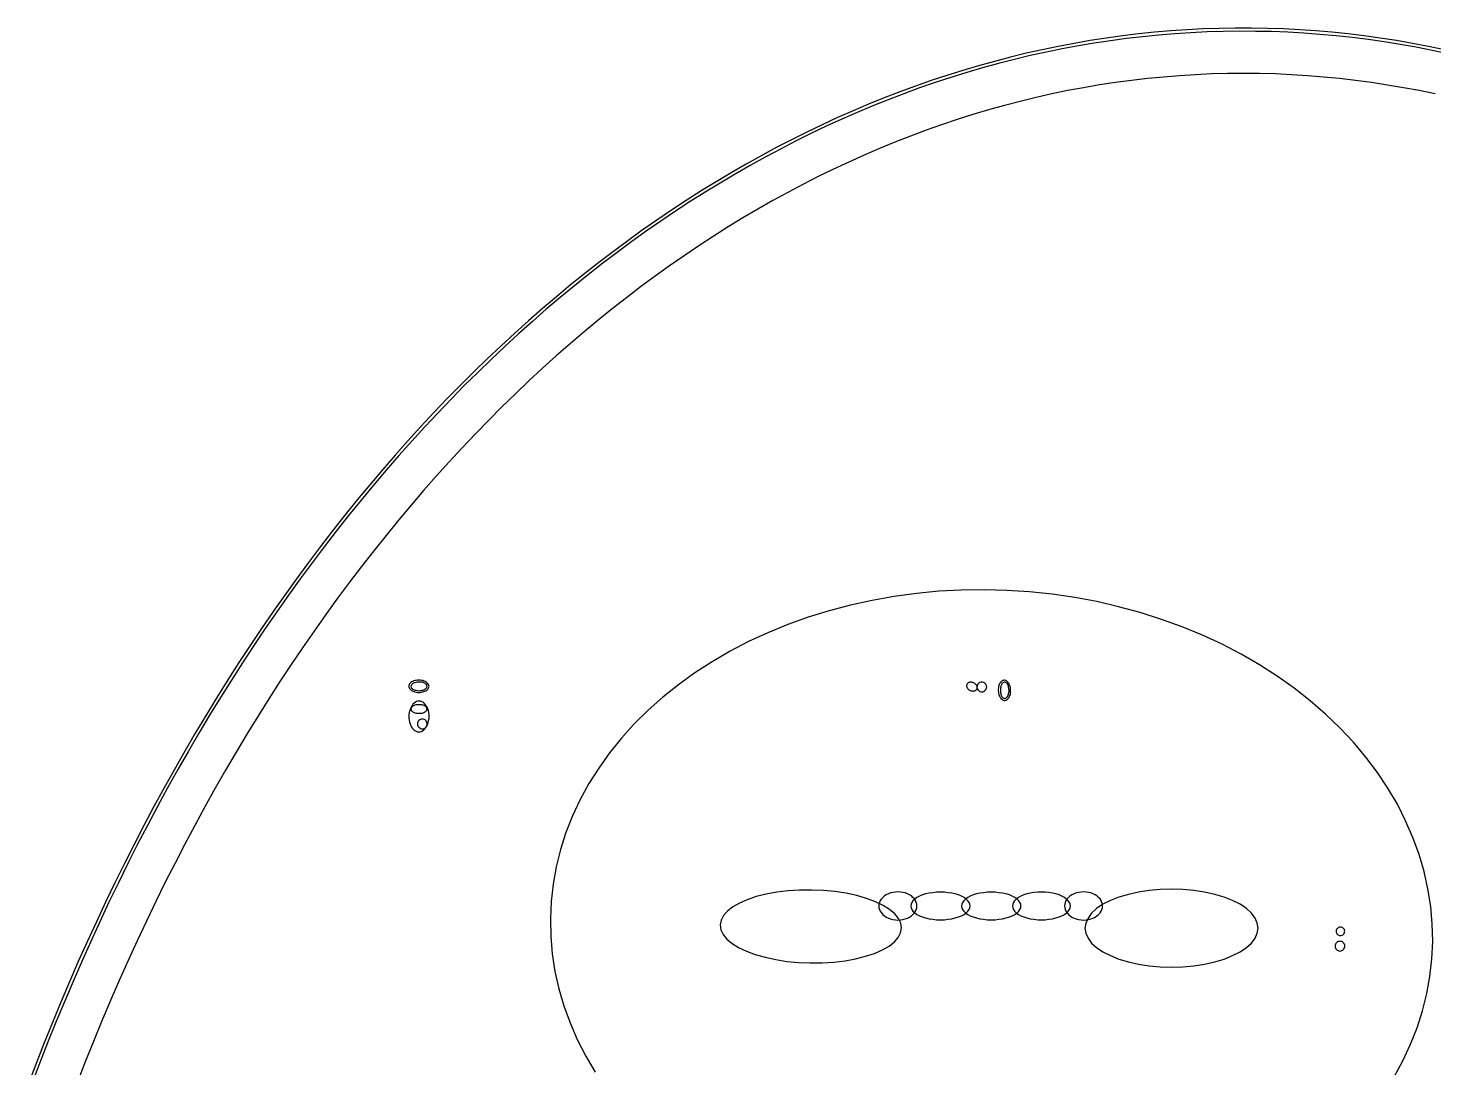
# Model space of a CAD drawing. Extents: x -1 to 217, y -22 to 302.
# Drawn here: x 12.6 to 122.8, y 220 to 301.6 of the extents above; entities that cross this region are included whole.
import ezdxf

# ---------------------------------------------------------------- set-up
doc = ezdxf.new("R2010")
doc.units = 0

msp = doc.modelspace()

# ---------------------------------------------------------------- linework, layer by layer
at = {"layer": 'CIRCLES'}
for p, q in [((87.3, 250.29), (87.23, 250.27)), ((87.38, 250.3), (87.3, 250.29)), ((87.45, 250.29), (87.38, 250.3)), ((87.52, 250.27), (87.45, 250.29)), ((87, 249.99), (86.99, 249.91)), ((86.99, 249.91), (87, 249.84)), ((87.02, 250.06), (87, 249.99)), ((87, 249.84), (87.02, 249.77)), ((87.06, 250.13), (87.02, 250.06)), ((87.02, 249.77), (87.06, 249.7)), ((87.11, 250.18), (87.06, 250.13)), ((87.06, 249.7), (87.11, 249.65)), ((87.16, 250.23), (87.11, 250.18)), ((87.11, 249.65), (87.16, 249.6)), ((87.23, 250.27), (87.16, 250.23)), ((87.16, 249.6), (87.23, 249.56)), ((87.23, 249.56), (87.3, 249.54)), ((87.3, 249.54), (87.38, 249.53)), ((87.38, 249.53), (87.45, 249.54)), ((87.45, 249.54), (87.52, 249.56)), ((87.59, 250.23), (87.52, 250.27)), ((87.52, 249.56), (87.59, 249.6)), ((87.65, 250.18), (87.59, 250.23)), ((87.59, 249.6), (87.65, 249.65)), ((87.69, 250.13), (87.65, 250.18)), ((87.65, 249.65), (87.69, 249.7)), ((87.73, 250.06), (87.69, 250.13)), ((87.69, 249.7), (87.73, 249.77)), ((87.75, 249.99), (87.73, 250.06)), ((87.73, 249.77), (87.75, 249.84)), ((87.76, 249.91), (87.75, 249.99)), ((87.75, 249.84), (87.76, 249.91)), ((43.14, 247.16), (43.12, 247.09)), ((43.12, 247.09), (43.12, 247.02)), ((43.12, 247.02), (43.12, 246.94)), ((43.18, 247.23), (43.14, 247.16)), ((43.23, 247.28), (43.18, 247.23)), ((43.29, 247.33), (43.23, 247.28)), ((43.35, 247.37), (43.29, 247.33)), ((43.42, 247.39), (43.35, 247.37)), ((43.5, 247.4), (43.42, 247.39)), ((43.57, 247.39), (43.5, 247.4)), ((43.64, 247.37), (43.57, 247.39)), ((43.71, 247.33), (43.64, 247.37)), ((43.77, 247.28), (43.71, 247.33)), ((43.81, 247.23), (43.77, 247.28)), ((43.85, 247.16), (43.81, 247.23)), ((43.87, 247.09), (43.85, 247.16)), ((43.88, 247.02), (43.87, 247.09)), ((43.87, 246.94), (43.88, 247.02)), ((43.12, 246.94), (43.14, 246.87)), ((43.14, 246.87), (43.18, 246.8)), ((43.18, 246.8), (43.23, 246.75)), ((43.23, 246.75), (43.29, 246.7)), ((43.29, 246.7), (43.35, 246.66)), ((43.35, 246.66), (43.42, 246.64)), ((43.42, 246.64), (43.5, 246.63)), ((43.5, 246.63), (43.57, 246.64)), ((43.57, 246.64), (43.64, 246.66)), ((43.64, 246.66), (43.71, 246.7)), ((43.71, 246.7), (43.77, 246.75)), ((43.77, 246.75), (43.81, 246.8)), ((43.81, 246.8), (43.85, 246.87)), ((43.85, 246.87), (43.87, 246.94)), ((115.18, 230.8), (115.17, 230.74)), ((115.17, 230.74), (115.18, 230.67)), ((115.2, 230.87), (115.18, 230.8)), ((115.18, 230.67), (115.2, 230.61)), ((115.23, 230.92), (115.2, 230.87)), ((115.2, 230.61), (115.23, 230.55)), ((115.27, 230.97), (115.23, 230.92)), ((115.23, 230.55), (115.27, 230.5)), ((115.32, 231.02), (115.27, 230.97)), ((115.27, 230.5), (115.32, 230.46)), ((115.38, 231.05), (115.32, 231.02)), ((115.32, 230.46), (115.38, 230.43)), ((115.44, 231.07), (115.38, 231.05)), ((115.51, 231.07), (115.44, 231.07)), ((115.57, 231.07), (115.51, 231.07)), ((115.63, 231.05), (115.57, 231.07)), ((115.69, 231.02), (115.63, 231.05)), ((115.63, 230.43), (115.69, 230.46)), ((115.74, 230.97), (115.69, 231.02)), ((115.69, 230.46), (115.74, 230.5)), ((115.78, 230.92), (115.74, 230.97)), ((115.74, 230.5), (115.78, 230.55)), ((115.82, 230.87), (115.78, 230.92)), ((115.78, 230.55), (115.82, 230.61)), ((115.83, 230.8), (115.82, 230.87)), ((115.82, 230.61), (115.83, 230.67)), ((115.84, 230.74), (115.83, 230.8)), ((115.83, 230.67), (115.84, 230.74)), ((115.09, 229.65), (115.08, 229.57)), ((115.08, 229.57), (115.09, 229.5)), ((115.11, 229.72), (115.09, 229.65)), ((115.09, 229.5), (115.11, 229.43)), ((115.15, 229.79), (115.11, 229.72)), ((115.11, 229.43), (115.15, 229.36)), ((115.19, 229.84), (115.15, 229.79)), ((115.15, 229.36), (115.19, 229.3)), ((115.25, 229.89), (115.19, 229.84)), ((115.32, 229.93), (115.25, 229.89)), ((115.39, 229.95), (115.32, 229.93)), ((115.38, 230.43), (115.44, 230.41)), ((115.46, 229.96), (115.39, 229.95)), ((115.44, 230.41), (115.51, 230.4)), ((115.54, 229.95), (115.46, 229.96)), ((115.51, 230.4), (115.57, 230.41)), ((115.61, 229.93), (115.54, 229.95)), ((115.57, 230.41), (115.63, 230.43)), ((115.68, 229.89), (115.61, 229.93)), ((115.73, 229.84), (115.68, 229.89)), ((115.78, 229.79), (115.73, 229.84)), ((115.73, 229.3), (115.78, 229.36)), ((115.82, 229.72), (115.78, 229.79)), ((115.78, 229.36), (115.82, 229.43)), ((115.84, 229.65), (115.82, 229.72)), ((115.82, 229.43), (115.84, 229.5)), ((115.85, 229.57), (115.84, 229.65)), ((115.84, 229.5), (115.85, 229.57)), ((115.19, 229.3), (115.25, 229.26)), ((115.25, 229.26), (115.32, 229.22)), ((115.32, 229.22), (115.39, 229.2)), ((115.39, 229.2), (115.46, 229.19)), ((115.46, 229.19), (115.54, 229.2)), ((115.54, 229.2), (115.61, 229.22)), ((115.61, 229.22), (115.68, 229.26)), ((115.68, 229.26), (115.73, 229.3))]:
    msp.add_line(p, q, dxfattribs=at)
at = {"layer": 'ELLIPSES'}
for p, q in [((98.4, 301.01), (97.14, 300.84)), ((99.66, 301.16), (98.4, 301.01)), ((100.93, 301.29), (99.66, 301.16)), ((101.25, 301.07), (99.98, 300.94)), ((102.19, 301.4), (100.93, 301.29)), ((102.51, 301.17), (101.25, 301.07)), ((103.46, 301.49), (102.19, 301.4)), ((103.77, 301.26), (102.51, 301.17)), ((104.72, 301.55), (103.46, 301.49)), ((105.04, 301.32), (103.77, 301.26)), ((105.99, 301.6), (104.72, 301.55)), ((106.3, 301.35), (105.04, 301.32)), ((107.25, 301.62), (105.99, 301.6)), ((107.57, 301.37), (106.3, 301.35)), ((108.52, 301.62), (107.25, 301.62)), ((108.84, 301.36), (107.57, 301.37)), ((109.79, 301.6), (108.52, 301.62)), ((110.1, 301.34), (108.84, 301.36)), ((111.05, 301.55), (109.79, 301.6)), ((111.37, 301.29), (110.1, 301.34)), ((112.32, 301.49), (111.05, 301.55)), ((112.63, 301.22), (111.37, 301.29)), ((113.58, 301.4), (112.32, 301.49)), ((113.89, 301.12), (112.63, 301.22)), ((114.84, 301.29), (113.58, 301.4)), ((115.16, 301.01), (113.89, 301.12)), ((116.11, 301.16), (114.84, 301.29)), ((116.42, 300.87), (115.16, 301.01)), ((117.37, 301.01), (116.11, 301.16)), ((118.63, 300.84), (117.37, 301.01)), ((92.12, 299.92), (90.86, 299.64)), ((93.37, 300.18), (92.12, 299.92)), ((93.69, 299.99), (92.44, 299.74)), ((94.63, 300.42), (93.37, 300.18)), ((94.95, 300.23), (93.69, 299.99)), ((95.88, 300.64), (94.63, 300.42)), ((96.2, 300.44), (94.95, 300.23)), ((97.14, 300.84), (95.88, 300.64)), ((97.46, 300.63), (96.2, 300.44)), ((98.72, 300.8), (97.46, 300.63)), ((99.98, 300.94), (98.72, 300.8)), ((117.68, 300.72), (116.42, 300.87)), ((118.94, 300.54), (117.68, 300.72)), ((119.89, 300.64), (118.63, 300.84)), ((120.2, 300.34), (118.94, 300.54)), ((121.15, 300.42), (119.89, 300.64)), ((121.45, 300.11), (120.2, 300.34)), ((122.4, 300.18), (121.15, 300.42)), ((122.71, 299.87), (121.45, 300.11)), ((123.66, 299.92), (122.4, 300.18)), ((88.37, 299.01), (87.12, 298.67)), ((88.69, 298.84), (87.44, 298.5)), ((89.62, 299.34), (88.37, 299.01)), ((89.94, 299.16), (88.69, 298.84)), ((90.86, 299.64), (89.62, 299.34)), ((91.18, 299.46), (89.94, 299.16)), ((92.44, 299.74), (91.18, 299.46)), ((123.96, 299.6), (122.71, 299.87)), ((84.64, 297.91), (83.41, 297.5)), ((84.96, 297.75), (83.73, 297.35)), ((85.88, 298.3), (84.64, 297.91)), ((86.2, 298.14), (84.96, 297.75)), ((87.12, 298.67), (85.88, 298.3)), ((87.44, 298.5), (86.2, 298.14)), ((101.62, 297.78), (100.37, 297.66)), ((102.87, 297.88), (101.62, 297.78)), ((104.13, 297.96), (102.87, 297.88)), ((105.39, 298.02), (104.13, 297.96)), ((106.64, 298.05), (105.39, 298.02)), ((107.9, 298.06), (106.64, 298.05)), ((109.16, 298.05), (107.9, 298.06)), ((110.41, 298.02), (109.16, 298.05)), ((111.67, 297.96), (110.41, 298.02)), ((112.93, 297.88), (111.67, 297.96)), ((114.18, 297.78), (112.93, 297.88)), ((115.44, 297.66), (114.18, 297.78)), ((80.95, 296.62), (79.72, 296.14)), ((82.18, 297.07), (80.95, 296.62)), ((82.5, 296.92), (81.27, 296.47)), ((83.41, 297.5), (82.18, 297.07)), ((83.73, 297.35), (82.5, 296.92)), ((94.11, 296.71), (92.87, 296.45)), ((95.36, 296.94), (94.11, 296.71)), ((96.61, 297.16), (95.36, 296.94)), ((97.86, 297.35), (96.61, 297.16)), ((99.11, 297.51), (97.86, 297.35)), ((100.37, 297.66), (99.11, 297.51)), ((116.69, 297.51), (115.44, 297.66)), ((117.94, 297.34), (116.69, 297.51)), ((119.19, 297.15), (117.94, 297.34)), ((120.44, 296.94), (119.19, 297.15)), ((121.69, 296.71), (120.44, 296.94)), ((122.93, 296.45), (121.69, 296.71)), ((78.5, 295.65), (77.28, 295.13)), ((78.82, 295.51), (77.6, 295)), ((79.72, 296.14), (78.5, 295.65)), ((80.04, 296), (78.82, 295.51)), ((81.27, 296.47), (80.04, 296)), ((89.15, 295.55), (87.91, 295.2)), ((90.39, 295.87), (89.15, 295.55)), ((91.63, 296.17), (90.39, 295.87)), ((92.87, 296.45), (91.63, 296.17)), ((76.07, 294.6), (74.86, 294.04)), ((76.39, 294.47), (75.18, 293.91)), ((77.28, 295.13), (76.07, 294.6)), ((77.6, 295), (76.39, 294.47)), ((85.45, 294.44), (84.22, 294.03)), ((86.68, 294.83), (85.45, 294.44)), ((87.91, 295.2), (86.68, 294.83)), ((73.66, 293.46), (72.46, 292.86)), ((73.97, 293.34), (72.77, 292.74)), ((74.86, 294.04), (73.66, 293.46)), ((75.18, 293.91), (73.97, 293.34)), ((83, 293.6), (81.78, 293.14)), ((84.22, 294.03), (83, 293.6)), ((71.26, 292.24), (70.07, 291.6)), ((72.46, 292.86), (71.26, 292.24)), ((72.77, 292.74), (71.58, 292.13)), ((80.56, 292.67), (79.35, 292.17)), ((81.78, 293.14), (80.56, 292.67)), ((70.07, 291.6), (68.89, 290.94)), ((70.39, 291.49), (69.2, 290.84)), ((71.58, 292.13), (70.39, 291.49)), ((76.94, 291.11), (75.74, 290.54)), ((78.14, 291.65), (76.94, 291.11)), ((79.35, 292.17), (78.14, 291.65)), ((67.71, 290.26), (66.53, 289.56)), ((68.02, 290.16), (66.85, 289.46)), ((68.89, 290.94), (67.71, 290.26)), ((69.2, 290.84), (68.02, 290.16)), ((75.74, 290.54), (74.55, 289.96)), ((66.53, 289.56), (65.36, 288.84)), ((66.85, 289.46), (65.68, 288.74)), ((73.35, 289.35), (72.17, 288.72)), ((74.55, 289.96), (73.35, 289.35)), ((64.2, 288.1), (63.04, 287.34)), ((64.51, 288.01), (63.36, 287.25)), ((65.36, 288.84), (64.2, 288.1)), ((65.68, 288.74), (64.51, 288.01)), ((70.99, 288.08), (69.81, 287.41)), ((72.17, 288.72), (70.99, 288.08)), ((63.04, 287.34), (61.89, 286.55)), ((63.36, 287.25), (62.2, 286.47)), ((68.64, 286.72), (67.48, 286.01)), ((69.81, 287.41), (68.64, 286.72)), ((60.75, 285.75), (59.61, 284.93)), ((61.06, 285.67), (59.92, 284.86)), ((61.89, 286.55), (60.75, 285.75)), ((62.2, 286.47), (61.06, 285.67)), ((67.48, 286.01), (66.32, 285.27)), ((59.61, 284.93), (58.48, 284.09)), ((59.92, 284.86), (58.79, 284.02)), ((65.17, 284.52), (64.02, 283.75)), ((66.32, 285.27), (65.17, 284.52)), ((58.48, 284.09), (57.35, 283.23)), ((58.79, 284.02), (57.66, 283.16)), ((64.02, 283.75), (62.88, 282.96)), ((56.23, 282.36), (55.12, 281.46)), ((56.54, 282.29), (55.43, 281.39)), ((57.35, 283.23), (56.23, 282.36)), ((57.66, 283.16), (56.54, 282.29)), ((62.88, 282.96), (61.75, 282.14)), ((55.12, 281.46), (54.01, 280.54)), ((55.43, 281.39), (54.32, 280.48)), ((60.62, 281.31), (59.5, 280.45)), ((61.75, 282.14), (60.62, 281.31)), ((54.01, 280.54), (52.92, 279.61)), ((54.32, 280.48), (53.22, 279.55)), ((59.5, 280.45), (58.39, 279.58)), ((52.92, 279.61), (51.83, 278.65)), ((53.22, 279.55), (52.13, 278.59)), ((58.39, 279.58), (57.28, 278.69)), ((51.83, 278.65), (50.74, 277.68)), ((52.13, 278.59), (51.05, 277.62)), ((57.28, 278.69), (56.18, 277.77)), ((50.74, 277.68), (49.67, 276.69)), ((51.05, 277.62), (49.97, 276.63)), ((55.09, 276.84), (54, 275.89)), ((56.18, 277.77), (55.09, 276.84)), ((48.6, 275.68), (47.54, 274.65)), ((49.67, 276.69), (48.6, 275.68)), ((49.97, 276.63), (48.91, 275.63)), ((54, 275.89), (52.93, 274.92)), ((47.54, 274.65), (46.49, 273.6)), ((47.85, 274.6), (46.79, 273.56)), ((48.91, 275.63), (47.85, 274.6)), ((52.93, 274.92), (51.86, 273.93)), ((46.49, 273.6), (45.45, 272.54)), ((46.79, 273.56), (45.75, 272.49)), ((51.86, 273.93), (50.8, 272.92)), ((45.45, 272.54), (44.41, 271.45)), ((45.75, 272.49), (44.71, 271.41)), ((50.8, 272.92), (49.74, 271.89)), ((44.41, 271.45), (43.39, 270.35)), ((44.71, 271.41), (43.69, 270.32)), ((49.74, 271.89), (48.7, 270.84)), ((43.39, 270.35), (42.37, 269.24)), ((43.69, 270.32), (42.67, 269.2)), ((48.7, 270.84), (47.66, 269.78)), ((42.37, 269.24), (41.36, 268.1)), ((42.67, 269.2), (41.66, 268.07)), ((47.66, 269.78), (46.63, 268.69)), ((41.36, 268.1), (40.36, 266.95)), ((41.66, 268.07), (40.66, 266.92)), ((46.63, 268.69), (45.61, 267.59)), ((40.36, 266.95), (39.37, 265.78)), ((40.66, 266.92), (39.67, 265.75)), ((45.61, 267.59), (44.6, 266.47)), ((39.37, 265.78), (38.39, 264.59)), ((39.67, 265.75), (38.69, 264.57)), ((44.6, 266.47), (43.6, 265.33)), ((43.6, 265.33), (42.61, 264.17)), ((38.39, 264.59), (37.42, 263.39)), ((38.69, 264.57), (37.71, 263.36)), ((42.61, 264.17), (41.62, 263)), ((37.42, 263.39), (36.46, 262.17)), ((37.71, 263.36), (36.75, 262.15)), ((41.62, 263), (40.65, 261.81)), ((36.46, 262.17), (35.5, 260.93)), ((36.75, 262.15), (35.8, 260.91)), ((40.65, 261.81), (39.69, 260.6)), ((35.5, 260.93), (34.56, 259.68)), ((35.8, 260.91), (34.85, 259.66)), ((39.69, 260.6), (38.73, 259.37)), ((34.56, 259.68), (33.63, 258.41)), ((34.85, 259.66), (33.92, 258.39)), ((38.73, 259.37), (37.79, 258.13)), ((33.63, 258.41), (32.7, 257.13)), ((33.92, 258.39), (32.99, 257.11)), ((37.79, 258.13), (36.85, 256.87)), ((32.7, 257.13), (31.79, 255.83)), ((32.99, 257.11), (32.08, 255.81)), ((80.5, 257.01), (78.78, 256.71)), ((82.25, 257.25), (80.5, 257.01)), ((84.01, 257.42), (82.25, 257.25)), ((85.79, 257.51), (84.01, 257.42)), ((87.57, 257.54), (85.79, 257.51)), ((89.35, 257.49), (87.57, 257.54)), ((91.13, 257.38), (89.35, 257.49)), ((92.9, 257.19), (91.13, 257.38)), ((94.66, 256.93), (92.9, 257.19)), ((96.4, 256.61), (94.66, 256.93)), ((31.79, 255.83), (30.89, 254.51)), ((32.08, 255.81), (31.18, 254.5)), ((36.85, 256.87), (35.93, 255.59)), ((75.4, 255.89), (73.76, 255.38)), ((77.07, 256.33), (75.4, 255.89)), ((78.78, 256.71), (77.07, 256.33)), ((98.11, 256.21), (96.4, 256.61)), ((99.81, 255.75), (98.11, 256.21)), ((35.93, 255.59), (35.01, 254.3)), ((72.16, 254.81), (70.6, 254.17)), ((73.76, 255.38), (72.16, 254.81)), ((101.47, 255.22), (99.81, 255.75)), ((103.09, 254.63), (101.47, 255.22)), ((30.89, 254.51), (29.99, 253.18)), ((31.18, 254.5), (30.28, 253.17)), ((35.01, 254.3), (34.11, 252.99)), ((70.6, 254.17), (69.09, 253.47)), ((104.68, 253.98), (103.09, 254.63)), ((106.22, 253.26), (104.68, 253.98)), ((29.99, 253.18), (29.11, 251.83)), ((30.28, 253.17), (29.4, 251.82)), ((34.11, 252.99), (33.21, 251.67)), ((67.63, 252.71), (66.22, 251.89)), ((69.09, 253.47), (67.63, 252.71)), ((107.72, 252.48), (106.22, 253.26)), ((29.11, 251.83), (28.24, 250.47)), ((29.4, 251.82), (28.53, 250.46)), ((33.21, 251.67), (32.33, 250.33)), ((66.22, 251.89), (64.87, 251.02)), ((109.16, 251.65), (107.72, 252.48)), ((110.55, 250.76), (109.16, 251.65)), ((28.24, 250.47), (27.38, 249.09)), ((28.53, 250.46), (27.67, 249.09)), ((32.33, 250.33), (31.46, 248.97)), ((42.67, 250.31), (42.6, 250.26)), ((42.75, 250.35), (42.67, 250.31)), ((42.83, 250.39), (42.75, 250.35)), ((42.93, 250.41), (42.83, 250.39)), ((43.02, 250.43), (42.93, 250.41)), ((43.07, 250.29), (42.99, 250.27)), ((43.13, 250.44), (43.02, 250.43)), ((43.15, 250.3), (43.07, 250.29)), ((43.23, 250.45), (43.13, 250.44)), ((43.23, 250.3), (43.15, 250.3)), ((43.33, 250.44), (43.23, 250.45)), ((43.32, 250.3), (43.23, 250.3)), ((43.4, 250.29), (43.32, 250.3)), ((43.43, 250.43), (43.33, 250.44)), ((43.48, 250.28), (43.4, 250.29)), ((43.53, 250.41), (43.43, 250.43)), ((43.62, 250.38), (43.53, 250.41)), ((43.71, 250.34), (43.62, 250.38)), ((43.79, 250.3), (43.71, 250.34)), ((43.86, 250.25), (43.79, 250.3)), ((64.87, 251.02), (63.58, 250.09)), ((86.46, 250.28), (86.41, 250.28)), ((86.52, 250.29), (86.46, 250.28)), ((86.57, 250.28), (86.52, 250.29)), ((86.62, 250.27), (86.57, 250.28)), ((88.89, 250.33), (88.83, 250.27)), ((88.94, 250.37), (88.89, 250.33)), ((89, 250.41), (88.94, 250.37)), ((89.06, 250.43), (89, 250.41)), ((89.12, 250.44), (89.06, 250.43)), ((89.19, 250.44), (89.12, 250.44)), ((89.17, 250.28), (89.12, 250.28)), ((89.21, 250.28), (89.17, 250.28)), ((89.25, 250.42), (89.19, 250.44)), ((89.31, 250.39), (89.25, 250.42)), ((89.37, 250.35), (89.31, 250.39)), ((89.43, 250.29), (89.37, 250.35)), ((89.48, 250.22), (89.43, 250.29)), ((111.87, 249.82), (110.55, 250.76)), ((42.44, 250.03), (42.43, 249.97)), ((42.43, 249.97), (42.44, 249.91)), ((42.46, 250.1), (42.44, 250.03)), ((42.44, 249.91), (42.46, 249.85)), ((42.5, 250.16), (42.46, 250.1)), ((42.46, 249.85), (42.49, 249.79)), ((42.49, 249.79), (42.54, 249.73)), ((42.54, 250.21), (42.5, 250.16)), ((42.6, 250.26), (42.54, 250.21)), ((42.54, 249.73), (42.6, 249.68)), ((42.61, 250), (42.6, 249.96)), ((42.6, 249.96), (42.61, 249.91)), ((42.6, 249.68), (42.66, 249.63)), ((42.62, 250.05), (42.61, 250)), ((42.61, 249.91), (42.62, 249.87)), ((42.65, 250.09), (42.62, 250.05)), ((42.62, 249.87), (42.65, 249.83)), ((42.69, 250.13), (42.65, 250.09)), ((42.65, 249.83), (42.69, 249.79)), ((42.66, 249.63), (42.74, 249.59)), ((42.73, 250.17), (42.69, 250.13)), ((42.69, 249.79), (42.73, 249.75)), ((42.79, 250.2), (42.73, 250.17)), ((42.73, 249.75), (42.79, 249.72)), ((42.74, 249.59), (42.83, 249.55)), ((42.85, 250.23), (42.79, 250.2)), ((42.79, 249.72), (42.85, 249.69)), ((42.83, 249.55), (42.92, 249.52)), ((42.92, 250.25), (42.85, 250.23)), ((42.85, 249.69), (42.92, 249.67)), ((42.99, 250.27), (42.92, 250.25)), ((42.92, 249.67), (42.99, 249.65)), ((42.92, 249.52), (43.02, 249.5)), ((42.99, 249.65), (43.07, 249.64)), ((43.02, 249.5), (43.12, 249.49)), ((43.07, 249.64), (43.15, 249.63)), ((43.12, 249.49), (43.22, 249.48)), ((43.15, 249.63), (43.24, 249.62)), ((43.22, 249.48), (43.33, 249.49)), ((43.24, 249.62), (43.32, 249.63)), ((43.32, 249.63), (43.4, 249.64)), ((43.33, 249.49), (43.43, 249.5)), ((43.4, 249.64), (43.48, 249.65)), ((43.43, 249.5), (43.52, 249.52)), ((43.55, 250.26), (43.48, 250.28)), ((43.48, 249.65), (43.55, 249.67)), ((43.52, 249.52), (43.62, 249.55)), ((43.62, 250.23), (43.55, 250.26)), ((43.55, 249.67), (43.62, 249.7)), ((43.68, 250.2), (43.62, 250.23)), ((43.62, 249.7), (43.68, 249.73)), ((43.62, 249.55), (43.7, 249.58)), ((43.74, 250.17), (43.68, 250.2)), ((43.68, 249.73), (43.74, 249.76)), ((43.7, 249.58), (43.78, 249.62)), ((43.78, 250.13), (43.74, 250.17)), ((43.74, 249.76), (43.78, 249.8)), ((43.82, 250.1), (43.78, 250.13)), ((43.78, 249.8), (43.82, 249.84)), ((43.78, 249.62), (43.85, 249.67)), ((43.85, 250.05), (43.82, 250.1)), ((43.82, 249.84), (43.85, 249.88)), ((43.86, 250.01), (43.85, 250.05)), ((43.85, 249.88), (43.86, 249.92)), ((43.85, 249.67), (43.91, 249.72)), ((43.91, 250.2), (43.86, 250.25)), ((43.87, 249.97), (43.86, 250.01)), ((43.86, 249.92), (43.87, 249.97)), ((43.96, 250.14), (43.91, 250.2)), ((43.91, 249.72), (43.96, 249.78)), ((43.99, 250.08), (43.96, 250.14)), ((43.96, 249.78), (43.99, 249.84)), ((44.01, 250.02), (43.99, 250.08)), ((43.99, 249.84), (44.01, 249.9)), ((44.02, 249.96), (44.01, 250.02)), ((44.01, 249.9), (44.02, 249.96)), ((63.58, 250.09), (62.36, 249.11)), ((86.19, 250.08), (86.18, 250.04)), ((86.18, 250.04), (86.18, 249.99)), ((86.18, 249.99), (86.19, 249.95)), ((86.2, 250.12), (86.19, 250.08)), ((86.19, 249.95), (86.2, 249.9)), ((86.22, 250.16), (86.2, 250.12)), ((86.2, 249.9), (86.22, 249.86)), ((86.25, 250.19), (86.22, 250.16)), ((86.22, 249.86), (86.25, 249.81)), ((86.28, 250.22), (86.25, 250.19)), ((86.25, 249.81), (86.28, 249.77)), ((86.32, 250.24), (86.28, 250.22)), ((86.28, 249.77), (86.32, 249.74)), ((86.36, 250.26), (86.32, 250.24)), ((86.32, 249.74), (86.37, 249.7)), ((86.41, 250.28), (86.36, 250.26)), ((86.37, 249.7), (86.41, 249.67)), ((86.41, 249.67), (86.46, 249.64)), ((86.46, 249.64), (86.52, 249.62)), ((86.52, 249.62), (86.57, 249.61)), ((86.57, 249.61), (86.63, 249.6)), ((86.68, 250.26), (86.62, 250.27)), ((86.63, 249.6), (86.68, 249.59)), ((86.73, 250.24), (86.68, 250.26)), ((86.68, 249.59), (86.73, 249.6)), ((86.78, 250.21), (86.73, 250.24)), ((86.73, 249.6), (86.78, 249.6)), ((86.83, 250.18), (86.78, 250.21)), ((86.78, 249.6), (86.83, 249.62)), ((86.87, 250.14), (86.83, 250.18)), ((86.83, 249.62), (86.88, 249.64)), ((86.91, 250.11), (86.87, 250.14)), ((86.88, 249.64), (86.91, 249.66)), ((86.95, 250.07), (86.91, 250.11)), ((86.91, 249.66), (86.95, 249.69)), ((86.97, 250.02), (86.95, 250.07)), ((86.95, 249.69), (86.97, 249.72)), ((86.99, 249.98), (86.97, 250.02)), ((86.97, 249.72), (86.99, 249.76)), ((87.01, 249.93), (86.99, 249.98)), ((86.99, 249.76), (87.01, 249.8)), ((87.02, 249.89), (87.01, 249.93)), ((87.01, 249.8), (87.02, 249.84)), ((87.02, 249.84), (87.02, 249.89)), ((88.68, 249.84), (88.67, 249.73)), ((88.67, 249.73), (88.67, 249.63)), ((88.67, 249.63), (88.68, 249.53)), ((88.69, 249.94), (88.68, 249.84)), ((88.68, 249.53), (88.69, 249.43)), ((88.72, 250.03), (88.69, 249.94)), ((88.69, 249.43), (88.72, 249.33)), ((88.75, 250.12), (88.72, 250.03)), ((88.72, 249.33), (88.75, 249.24)), ((88.79, 250.2), (88.75, 250.12)), ((88.75, 249.24), (88.79, 249.15)), ((88.83, 250.27), (88.79, 250.2)), ((88.84, 249.81), (88.83, 249.73)), ((88.83, 249.73), (88.83, 249.65)), ((88.83, 249.65), (88.84, 249.57)), ((88.86, 249.89), (88.84, 249.81)), ((88.84, 249.57), (88.84, 249.49)), ((88.84, 249.49), (88.86, 249.41)), ((88.88, 249.97), (88.86, 249.89)), ((88.86, 249.41), (88.88, 249.33)), ((88.9, 250.04), (88.88, 249.97)), ((88.88, 249.33), (88.9, 249.27)), ((88.93, 250.1), (88.9, 250.04)), ((88.9, 249.27), (88.93, 249.2)), ((88.96, 250.15), (88.93, 250.1)), ((88.93, 249.2), (88.97, 249.15)), ((89, 250.2), (88.96, 250.15)), ((89.04, 250.24), (89, 250.2)), ((89.08, 250.26), (89.04, 250.24)), ((89.12, 250.28), (89.08, 250.26)), ((89.25, 250.26), (89.21, 250.28)), ((89.3, 250.24), (89.25, 250.26)), ((89.34, 250.2), (89.3, 250.24)), ((89.37, 250.16), (89.34, 250.2)), ((89.41, 250.1), (89.37, 250.16)), ((89.38, 249.15), (89.41, 249.21)), ((89.44, 250.04), (89.41, 250.1)), ((89.41, 249.21), (89.44, 249.27)), ((89.46, 249.97), (89.44, 250.04)), ((89.44, 249.27), (89.46, 249.34)), ((89.48, 249.9), (89.46, 249.97)), ((89.46, 249.34), (89.48, 249.41)), ((89.52, 250.15), (89.48, 250.22)), ((89.5, 249.82), (89.48, 249.9)), ((89.48, 249.41), (89.5, 249.49)), ((89.5, 249.74), (89.5, 249.82)), ((89.51, 249.65), (89.5, 249.74)), ((89.5, 249.49), (89.51, 249.57)), ((89.51, 249.57), (89.51, 249.65)), ((89.56, 250.06), (89.52, 250.15)), ((89.52, 249.1), (89.56, 249.18)), ((89.59, 249.97), (89.56, 250.06)), ((89.56, 249.18), (89.59, 249.27)), ((89.62, 249.87), (89.59, 249.97)), ((89.59, 249.27), (89.62, 249.36)), ((89.64, 249.77), (89.62, 249.87)), ((89.62, 249.36), (89.64, 249.46)), ((89.64, 249.67), (89.64, 249.77)), ((89.64, 249.57), (89.64, 249.67)), ((89.64, 249.46), (89.64, 249.57)), ((113.14, 248.83), (111.87, 249.82)), ((27.38, 249.09), (26.53, 247.7)), ((27.67, 249.09), (26.81, 247.69)), ((31.46, 248.97), (30.59, 247.6)), ((42.56, 248.21), (42.51, 248.07)), ((42.61, 248.34), (42.56, 248.21)), ((42.61, 248.22), (42.6, 248.18)), ((42.6, 248.18), (42.61, 248.14)), ((42.69, 248.46), (42.61, 248.34)), ((42.62, 248.27), (42.61, 248.22)), ((42.61, 248.14), (42.62, 248.09)), ((42.65, 248.31), (42.62, 248.27)), ((42.62, 248.09), (42.65, 248.05)), ((42.69, 248.35), (42.65, 248.31)), ((42.76, 248.56), (42.69, 248.46)), ((42.73, 248.39), (42.69, 248.35)), ((42.79, 248.42), (42.73, 248.39)), ((42.85, 248.65), (42.76, 248.56)), ((42.85, 248.45), (42.79, 248.42)), ((42.95, 248.72), (42.85, 248.65)), ((42.92, 248.48), (42.85, 248.45)), ((42.99, 248.5), (42.92, 248.48)), ((43.05, 248.77), (42.95, 248.72)), ((43.07, 248.51), (42.99, 248.5)), ((43.15, 248.8), (43.05, 248.77)), ((43.15, 248.52), (43.07, 248.51)), ((43.25, 248.8), (43.15, 248.8)), ((43.23, 248.52), (43.15, 248.52)), ((43.32, 248.52), (43.23, 248.52)), ((43.35, 248.79), (43.25, 248.8)), ((43.4, 248.51), (43.32, 248.52)), ((43.46, 248.76), (43.35, 248.79)), ((43.48, 248.5), (43.4, 248.51)), ((43.55, 248.71), (43.46, 248.76)), ((43.55, 248.48), (43.48, 248.5)), ((43.65, 248.64), (43.55, 248.71)), ((43.62, 248.45), (43.55, 248.48)), ((43.68, 248.43), (43.62, 248.45)), ((43.73, 248.55), (43.65, 248.64)), ((43.74, 248.39), (43.68, 248.43)), ((43.81, 248.44), (43.73, 248.55)), ((43.78, 248.36), (43.74, 248.39)), ((43.82, 248.32), (43.78, 248.36)), ((43.87, 248.32), (43.81, 248.44)), ((43.85, 248.28), (43.82, 248.32)), ((43.82, 248.06), (43.85, 248.1)), ((43.86, 248.23), (43.85, 248.28)), ((43.85, 248.1), (43.86, 248.14)), ((43.87, 248.19), (43.86, 248.23)), ((43.86, 248.14), (43.87, 248.19)), ((43.93, 248.19), (43.87, 248.32)), ((43.97, 248.05), (43.93, 248.19)), ((61.21, 248.09), (60.12, 247.02)), ((62.36, 249.11), (61.21, 248.09)), ((88.79, 249.15), (88.83, 249.08)), ((88.83, 249.08), (88.88, 249.01)), ((88.88, 249.01), (88.94, 248.95)), ((88.94, 248.95), (89, 248.91)), ((88.97, 249.15), (89, 249.1)), ((89, 249.1), (89.04, 249.07)), ((89, 248.91), (89.06, 248.88)), ((89.04, 249.07), (89.09, 249.04)), ((89.06, 248.88), (89.12, 248.86)), ((89.09, 249.04), (89.13, 249.02)), ((89.12, 248.86), (89.19, 248.86)), ((89.13, 249.02), (89.17, 249.02)), ((89.17, 249.02), (89.22, 249.03)), ((89.19, 248.86), (89.25, 248.87)), ((89.22, 249.03), (89.26, 249.04)), ((89.25, 248.87), (89.31, 248.89)), ((89.26, 249.04), (89.3, 249.07)), ((89.3, 249.07), (89.34, 249.11)), ((89.31, 248.89), (89.37, 248.93)), ((89.34, 249.11), (89.38, 249.15)), ((89.37, 248.93), (89.43, 248.97)), ((89.43, 248.97), (89.48, 249.03)), ((89.48, 249.03), (89.52, 249.1)), ((114.34, 247.79), (113.14, 248.83)), ((26.53, 247.7), (25.69, 246.29)), ((26.81, 247.69), (25.97, 246.29)), ((30.59, 247.6), (29.74, 246.21)), ((42.45, 247.77), (42.44, 247.61)), ((42.44, 247.61), (42.44, 247.45)), ((42.44, 247.45), (42.46, 247.3)), ((42.47, 247.92), (42.45, 247.77)), ((42.46, 247.3), (42.49, 247.15)), ((42.51, 248.07), (42.47, 247.92)), ((42.49, 247.15), (42.54, 247.01)), ((42.54, 247.01), (42.59, 246.87)), ((42.65, 248.05), (42.69, 248.01)), ((42.69, 248.01), (42.73, 247.98)), ((42.73, 247.98), (42.79, 247.94)), ((42.79, 247.94), (42.85, 247.91)), ((42.85, 247.91), (42.92, 247.89)), ((42.92, 247.89), (42.99, 247.87)), ((42.99, 247.87), (43.07, 247.86)), ((43.07, 247.86), (43.15, 247.85)), ((43.15, 247.85), (43.24, 247.85)), ((43.24, 247.85), (43.32, 247.85)), ((43.32, 247.85), (43.4, 247.86)), ((43.4, 247.86), (43.48, 247.87)), ((43.48, 247.87), (43.55, 247.89)), ((43.55, 247.89), (43.62, 247.92)), ((43.62, 247.92), (43.68, 247.95)), ((43.68, 247.95), (43.74, 247.98)), ((43.74, 247.98), (43.78, 248.02)), ((43.78, 248.02), (43.82, 248.06)), ((43.85, 246.85), (43.91, 246.98)), ((43.91, 246.98), (43.96, 247.12)), ((43.96, 247.12), (43.99, 247.27)), ((44, 247.9), (43.97, 248.05)), ((43.99, 247.27), (44.02, 247.43)), ((44.02, 247.74), (44, 247.9)), ((44.02, 247.59), (44.02, 247.74)), ((44.02, 247.43), (44.02, 247.59)), ((60.12, 247.02), (59.12, 245.9)), ((115.47, 246.7), (114.34, 247.79)), ((25.69, 246.29), (24.86, 244.87)), ((25.97, 246.29), (25.15, 244.87)), ((29.74, 246.21), (28.9, 244.81)), ((42.59, 246.87), (42.66, 246.75)), ((42.66, 246.75), (42.73, 246.65)), ((42.73, 246.65), (42.82, 246.56)), ((42.82, 246.56), (42.91, 246.49)), ((42.91, 246.49), (43.01, 246.44)), ((43.01, 246.44), (43.11, 246.4)), ((43.11, 246.4), (43.21, 246.39)), ((43.21, 246.39), (43.32, 246.4)), ((43.32, 246.4), (43.42, 246.43)), ((43.42, 246.43), (43.52, 246.48)), ((43.52, 246.48), (43.61, 246.55)), ((43.61, 246.55), (43.7, 246.63)), ((43.7, 246.63), (43.78, 246.74)), ((43.78, 246.74), (43.85, 246.85)), ((59.12, 245.9), (58.18, 244.75)), ((116.52, 245.58), (115.47, 246.7)), ((24.86, 244.87), (24.05, 243.44)), ((25.15, 244.87), (24.33, 243.44)), ((28.9, 244.81), (28.07, 243.39)), ((117.5, 244.41), (116.52, 245.58)), ((58.18, 244.75), (57.33, 243.55)), ((118.41, 243.21), (117.5, 244.41)), ((24.05, 243.44), (23.24, 241.99)), ((24.33, 243.44), (23.52, 241.99)), ((28.07, 243.39), (27.26, 241.96)), ((57.33, 243.55), (56.56, 242.33)), ((119.23, 241.97), (118.41, 243.21)), ((23.24, 241.99), (22.45, 240.53)), ((23.52, 241.99), (22.73, 240.53)), ((27.26, 241.96), (26.45, 240.51)), ((56.56, 242.33), (55.88, 241.07)), ((119.97, 240.71), (119.23, 241.97)), ((22.45, 240.53), (21.66, 239.05)), ((22.73, 240.53), (21.94, 239.05)), ((26.45, 240.51), (25.66, 239.05)), ((55.88, 241.07), (55.28, 239.79)), ((120.62, 239.42), (119.97, 240.71)), ((55.28, 239.79), (54.76, 238.48)), ((121.19, 238.1), (120.62, 239.42)), ((21.66, 239.05), (20.89, 237.56)), ((21.94, 239.05), (21.17, 237.57)), ((25.66, 239.05), (24.87, 237.58)), ((54.76, 238.48), (54.34, 237.15)), ((20.89, 237.56), (20.13, 236.06)), ((21.17, 237.57), (20.41, 236.06)), ((24.87, 237.58), (24.1, 236.09)), ((54.34, 237.15), (54, 235.81)), ((121.68, 236.77), (121.19, 238.1)), ((20.13, 236.06), (19.39, 234.55)), ((20.41, 236.06), (19.66, 234.55)), ((24.1, 236.09), (23.34, 234.59)), ((122.07, 235.42), (121.68, 236.77)), ((54, 235.81), (53.76, 234.45)), ((122.37, 234.06), (122.07, 235.42)), ((19.39, 234.55), (18.65, 233.02)), ((19.66, 234.55), (18.92, 233.02)), ((23.34, 234.59), (22.6, 233.07)), ((53.76, 234.45), (53.6, 233.08)), ((71.3, 233.81), (70.46, 233.66)), ((72.18, 233.91), (71.3, 233.81)), ((73.09, 233.97), (72.18, 233.91)), ((74.02, 233.98), (73.09, 233.97)), ((74.95, 233.94), (74.02, 233.98)), ((75.86, 233.85), (74.95, 233.94)), ((76.74, 233.72), (75.86, 233.85)), ((80.22, 233.75), (80.05, 233.68)), ((80.41, 233.79), (80.22, 233.75)), ((80.6, 233.82), (80.41, 233.79)), ((80.79, 233.83), (80.6, 233.82)), ((80.99, 233.82), (80.79, 233.83)), ((81.18, 233.79), (80.99, 233.82)), ((81.36, 233.75), (81.18, 233.79)), ((81.54, 233.68), (81.36, 233.75)), ((83.53, 233.77), (83.25, 233.73)), ((83.83, 233.8), (83.53, 233.77)), ((84.14, 233.81), (83.83, 233.8)), ((84.44, 233.8), (84.14, 233.81)), ((84.74, 233.77), (84.44, 233.8)), ((85.03, 233.73), (84.74, 233.77)), ((87.51, 233.77), (87.22, 233.73)), ((87.81, 233.8), (87.51, 233.77)), ((88.12, 233.81), (87.81, 233.8)), ((88.42, 233.8), (88.12, 233.81)), ((88.72, 233.77), (88.42, 233.8)), ((89.01, 233.73), (88.72, 233.77)), ((91.47, 233.78), (91.18, 233.73)), ((91.76, 233.8), (91.47, 233.78)), ((92.05, 233.81), (91.76, 233.8)), ((92.35, 233.8), (92.05, 233.81)), ((92.64, 233.78), (92.35, 233.8)), ((92.92, 233.73), (92.64, 233.78)), ((94.78, 233.75), (94.61, 233.68)), ((94.97, 233.79), (94.78, 233.75)), ((95.16, 233.82), (94.97, 233.79)), ((95.36, 233.83), (95.16, 233.82)), ((95.55, 233.82), (95.36, 233.83)), ((95.74, 233.79), (95.55, 233.82)), ((95.93, 233.75), (95.74, 233.79)), ((96.1, 233.68), (95.93, 233.75)), ((99.66, 233.82), (98.87, 233.64)), ((100.5, 233.95), (99.66, 233.82)), ((101.37, 234.03), (100.5, 233.95)), ((102.26, 234.05), (101.37, 234.03)), ((103.14, 234.03), (102.26, 234.05)), ((104.01, 233.95), (103.14, 234.03)), ((104.85, 233.82), (104.01, 233.95)), ((105.65, 233.64), (104.85, 233.82)), ((122.59, 232.69), (122.37, 234.06)), ((18.65, 233.02), (17.93, 231.48)), ((18.92, 233.02), (18.2, 231.48)), ((22.6, 233.07), (21.86, 231.54)), ((53.6, 233.08), (53.54, 231.71)), ((67.84, 232.65), (67.42, 232.32)), ((68.36, 232.95), (67.84, 232.65)), ((68.98, 233.22), (68.36, 232.95)), ((69.68, 233.46), (68.98, 233.22)), ((70.46, 233.66), (69.68, 233.46)), ((77.57, 233.54), (76.74, 233.72)), ((78.34, 233.32), (77.57, 233.54)), ((79.03, 233.06), (78.34, 233.32)), ((79.64, 232.77), (79.03, 233.06)), ((79.31, 232.87), (79.3, 232.73)), ((79.3, 232.73), (79.31, 232.58)), ((79.35, 233.01), (79.31, 232.87)), ((79.41, 233.15), (79.35, 233.01)), ((79.5, 233.28), (79.41, 233.15)), ((79.61, 233.4), (79.5, 233.28)), ((79.74, 233.51), (79.61, 233.4)), ((80.15, 232.45), (79.64, 232.77)), ((79.88, 233.6), (79.74, 233.51)), ((80.05, 233.68), (79.88, 233.6)), ((81.7, 233.6), (81.54, 233.68)), ((81.85, 233.51), (81.7, 233.6)), ((81.83, 232.87), (81.81, 232.73)), ((81.81, 232.73), (81.83, 232.59)), ((81.89, 233.01), (81.83, 232.87)), ((81.98, 233.4), (81.85, 233.51)), ((81.98, 233.14), (81.89, 233.01)), ((82.09, 233.28), (81.98, 233.4)), ((82.12, 233.27), (81.98, 233.14)), ((82.17, 233.15), (82.09, 233.28)), ((82.29, 233.39), (82.12, 233.27)), ((82.24, 233.01), (82.17, 233.15)), ((82.27, 232.87), (82.24, 233.01)), ((82.29, 232.73), (82.27, 232.87)), ((82.27, 232.58), (82.29, 232.73)), ((82.49, 233.49), (82.29, 233.39)), ((82.72, 233.59), (82.49, 233.49)), ((82.97, 233.67), (82.72, 233.59)), ((83.25, 233.73), (82.97, 233.67)), ((85.3, 233.67), (85.03, 233.73)), ((85.56, 233.59), (85.3, 233.67)), ((85.79, 233.49), (85.56, 233.59)), ((85.99, 233.39), (85.79, 233.49)), ((85.81, 232.87), (85.79, 232.73)), ((85.79, 232.73), (85.81, 232.59)), ((85.87, 233.01), (85.81, 232.87)), ((85.96, 233.14), (85.87, 233.01)), ((86.1, 233.27), (85.96, 233.14)), ((86.16, 233.27), (85.99, 233.39)), ((86.27, 233.39), (86.1, 233.27)), ((86.29, 233.14), (86.16, 233.27)), ((86.47, 233.49), (86.27, 233.39)), ((86.39, 233.01), (86.29, 233.14)), ((86.45, 232.87), (86.39, 233.01)), ((86.47, 232.73), (86.45, 232.87)), ((86.45, 232.59), (86.47, 232.73)), ((86.7, 233.59), (86.47, 233.49)), ((86.95, 233.67), (86.7, 233.59)), ((87.22, 233.73), (86.95, 233.67)), ((89.28, 233.67), (89.01, 233.73)), ((89.54, 233.59), (89.28, 233.67)), ((89.77, 233.49), (89.54, 233.59)), ((89.97, 233.39), (89.77, 233.49)), ((89.8, 232.87), (89.78, 232.73)), ((89.78, 232.73), (89.8, 232.59)), ((89.86, 233.01), (89.8, 232.87)), ((89.95, 233.14), (89.86, 233.01)), ((90.08, 233.27), (89.95, 233.14)), ((90.14, 233.27), (89.97, 233.39)), ((90.25, 233.39), (90.08, 233.27)), ((90.27, 233.14), (90.14, 233.27)), ((90.45, 233.49), (90.25, 233.39)), ((90.37, 233.01), (90.27, 233.14)), ((90.43, 232.87), (90.37, 233.01)), ((90.45, 232.73), (90.43, 232.87)), ((90.43, 232.59), (90.45, 232.73)), ((90.67, 233.59), (90.45, 233.49)), ((90.92, 233.67), (90.67, 233.59)), ((91.18, 233.73), (90.92, 233.67)), ((93.19, 233.67), (92.92, 233.73)), ((93.44, 233.59), (93.19, 233.67)), ((93.66, 233.49), (93.44, 233.59)), ((93.86, 233.39), (93.66, 233.49)), ((94.02, 233.27), (93.86, 233.39)), ((93.88, 232.87), (93.86, 232.73)), ((93.86, 232.73), (93.88, 232.58)), ((93.91, 233.01), (93.88, 232.87)), ((93.98, 233.15), (93.91, 233.01)), ((94.06, 233.28), (93.98, 233.15)), ((94.15, 233.14), (94.02, 233.27)), ((94.17, 233.4), (94.06, 233.28)), ((94.25, 233.01), (94.15, 233.14)), ((94.3, 233.51), (94.17, 233.4)), ((94.31, 232.87), (94.25, 233.01)), ((94.45, 233.6), (94.3, 233.51)), ((94.33, 232.73), (94.31, 232.87)), ((94.31, 232.59), (94.33, 232.73)), ((94.61, 233.68), (94.45, 233.6)), ((96.26, 233.6), (96.1, 233.68)), ((96.41, 233.51), (96.26, 233.6)), ((96.88, 232.86), (96.38, 232.52)), ((96.54, 233.4), (96.41, 233.51)), ((96.65, 233.28), (96.54, 233.4)), ((96.74, 233.15), (96.65, 233.28)), ((96.8, 233.01), (96.74, 233.15)), ((96.84, 232.87), (96.8, 233.01)), ((96.85, 232.73), (96.84, 232.87)), ((96.84, 232.58), (96.85, 232.73)), ((97.46, 233.16), (96.88, 232.86)), ((98.13, 233.42), (97.46, 233.16)), ((98.87, 233.64), (98.13, 233.42)), ((106.39, 233.42), (105.65, 233.64)), ((107.05, 233.16), (106.39, 233.42)), ((107.64, 232.86), (107.05, 233.16)), ((108.13, 232.52), (107.64, 232.86)), ((122.71, 231.32), (122.59, 232.69)), ((21.86, 231.54), (21.14, 230)), ((53.54, 231.71), (53.57, 230.33)), ((66.93, 231.61), (66.86, 231.24)), ((67.12, 231.97), (66.93, 231.61)), ((67.42, 232.32), (67.12, 231.97)), ((79.31, 232.58), (79.35, 232.44)), ((79.35, 232.44), (79.41, 232.31)), ((79.41, 232.31), (79.5, 232.18)), ((79.5, 232.18), (79.61, 232.06)), ((79.61, 232.06), (79.74, 231.95)), ((79.74, 231.95), (79.88, 231.85)), ((79.88, 231.85), (80.05, 231.77)), ((80.05, 231.77), (80.22, 231.71)), ((80.56, 232.1), (80.15, 232.45)), ((80.22, 231.71), (80.41, 231.66)), ((80.41, 231.66), (80.6, 231.63)), ((80.85, 231.74), (80.56, 232.1)), ((80.6, 231.63), (80.79, 231.62)), ((80.79, 231.62), (80.99, 231.63)), ((81.03, 231.37), (80.85, 231.74)), ((80.99, 231.63), (81.18, 231.66)), ((81.18, 231.66), (81.36, 231.71)), ((81.36, 231.71), (81.54, 231.77)), ((81.54, 231.77), (81.7, 231.85)), ((81.7, 231.85), (81.85, 231.95)), ((81.83, 232.59), (81.89, 232.45)), ((81.85, 231.95), (81.98, 232.06)), ((81.89, 232.45), (81.98, 232.31)), ((81.98, 232.31), (82.12, 232.19)), ((81.98, 232.06), (82.09, 232.18)), ((82.09, 232.18), (82.17, 232.31)), ((82.12, 232.19), (82.29, 232.07)), ((82.17, 232.31), (82.24, 232.44)), ((82.24, 232.44), (82.27, 232.58)), ((82.29, 232.07), (82.49, 231.96)), ((82.49, 231.96), (82.72, 231.87)), ((82.72, 231.87), (82.97, 231.79)), ((82.97, 231.79), (83.25, 231.73)), ((83.25, 231.73), (83.53, 231.68)), ((83.53, 231.68), (83.83, 231.65)), ((83.83, 231.65), (84.14, 231.64)), ((84.14, 231.64), (84.44, 231.65)), ((84.44, 231.65), (84.74, 231.68)), ((84.74, 231.68), (85.03, 231.73)), ((85.03, 231.73), (85.3, 231.79)), ((85.3, 231.79), (85.56, 231.87)), ((85.56, 231.87), (85.79, 231.96)), ((85.79, 231.96), (85.99, 232.07)), ((85.81, 232.59), (85.87, 232.45)), ((85.87, 232.45), (85.96, 232.31)), ((85.96, 232.31), (86.1, 232.19)), ((85.99, 232.07), (86.16, 232.19)), ((86.1, 232.19), (86.27, 232.07)), ((86.16, 232.19), (86.29, 232.31)), ((86.27, 232.07), (86.47, 231.96)), ((86.29, 232.31), (86.39, 232.45)), ((86.39, 232.45), (86.45, 232.59)), ((86.47, 231.96), (86.7, 231.87)), ((86.7, 231.87), (86.95, 231.79)), ((86.95, 231.79), (87.22, 231.73)), ((87.22, 231.73), (87.51, 231.68)), ((87.51, 231.68), (87.81, 231.65)), ((87.81, 231.65), (88.12, 231.64)), ((88.12, 231.64), (88.42, 231.65)), ((88.42, 231.65), (88.72, 231.68)), ((88.72, 231.68), (89.01, 231.73)), ((89.01, 231.73), (89.28, 231.79)), ((89.28, 231.79), (89.54, 231.87)), ((89.54, 231.87), (89.77, 231.96)), ((89.77, 231.96), (89.97, 232.07)), ((89.8, 232.59), (89.86, 232.45)), ((89.86, 232.45), (89.95, 232.31)), ((89.95, 232.31), (90.08, 232.18)), ((89.97, 232.07), (90.14, 232.19)), ((90.08, 232.18), (90.25, 232.07)), ((90.14, 232.19), (90.27, 232.31)), ((90.25, 232.07), (90.45, 231.96)), ((90.27, 232.31), (90.37, 232.45)), ((90.37, 232.45), (90.43, 232.59)), ((90.45, 231.96), (90.67, 231.87)), ((90.67, 231.87), (90.92, 231.79)), ((90.92, 231.79), (91.18, 231.72)), ((91.18, 231.72), (91.47, 231.68)), ((91.47, 231.68), (91.76, 231.65)), ((91.76, 231.65), (92.05, 231.64)), ((92.05, 231.64), (92.35, 231.65)), ((92.35, 231.65), (92.64, 231.68)), ((92.64, 231.68), (92.92, 231.72)), ((92.92, 231.72), (93.19, 231.79)), ((93.19, 231.79), (93.44, 231.87)), ((93.44, 231.87), (93.66, 231.96)), ((93.66, 231.96), (93.86, 232.07)), ((93.86, 232.07), (94.02, 232.18)), ((93.88, 232.58), (93.91, 232.44)), ((93.91, 232.44), (93.98, 232.31)), ((93.98, 232.31), (94.06, 232.18)), ((94.02, 232.18), (94.15, 232.31)), ((94.06, 232.18), (94.17, 232.06)), ((94.15, 232.31), (94.25, 232.45)), ((94.17, 232.06), (94.3, 231.95)), ((94.25, 232.45), (94.31, 232.59)), ((94.3, 231.95), (94.45, 231.85)), ((94.45, 231.85), (94.61, 231.77)), ((94.61, 231.77), (94.78, 231.71)), ((94.78, 231.71), (94.97, 231.66)), ((94.97, 231.66), (95.16, 231.63)), ((95.16, 231.63), (95.36, 231.62)), ((95.36, 231.62), (95.55, 231.63)), ((95.71, 231.78), (95.53, 231.39)), ((95.55, 231.63), (95.74, 231.66)), ((95.99, 232.16), (95.71, 231.78)), ((95.74, 231.66), (95.93, 231.71)), ((95.93, 231.71), (96.1, 231.77)), ((96.38, 232.52), (95.99, 232.16)), ((96.1, 231.77), (96.26, 231.85)), ((96.26, 231.85), (96.41, 231.95)), ((96.41, 231.95), (96.54, 232.06)), ((96.54, 232.06), (96.65, 232.18)), ((96.65, 232.18), (96.74, 232.31)), ((96.74, 232.31), (96.8, 232.44)), ((96.8, 232.44), (96.84, 232.58)), ((108.52, 232.16), (108.13, 232.52)), ((108.81, 231.78), (108.52, 232.16)), ((108.98, 231.39), (108.81, 231.78)), ((17.93, 231.48), (17.21, 229.92)), ((18.2, 231.48), (17.49, 229.93)), ((66.86, 231.24), (66.92, 230.86)), ((66.92, 230.86), (67.09, 230.49)), ((67.09, 230.49), (67.39, 230.13)), ((80.83, 230.26), (81.01, 230.63)), ((81.01, 230.63), (81.08, 231)), ((81.08, 231), (81.03, 231.37)), ((95.53, 231.39), (95.47, 230.99)), ((95.47, 230.99), (95.53, 230.59)), ((95.53, 230.59), (95.71, 230.2)), ((108.81, 230.2), (108.98, 230.59)), ((109.04, 230.99), (108.98, 231.39)), ((108.98, 230.59), (109.04, 230.99)), ((122.74, 229.94), (122.71, 231.32)), ((17.21, 229.92), (16.51, 228.36)), ((17.49, 229.93), (16.79, 228.37)), ((21.14, 230), (20.43, 228.45)), ((53.57, 230.33), (53.69, 228.96)), ((67.39, 230.13), (67.79, 229.79)), ((67.79, 229.79), (68.3, 229.47)), ((68.3, 229.47), (68.91, 229.18)), ((79.58, 229.28), (80.1, 229.58)), ((80.1, 229.58), (80.52, 229.91)), ((80.52, 229.91), (80.83, 230.26)), ((95.71, 230.2), (95.99, 229.82)), ((95.99, 229.82), (96.38, 229.46)), ((96.38, 229.46), (96.88, 229.13)), ((107.64, 229.13), (108.13, 229.46)), ((108.13, 229.46), (108.52, 229.82)), ((108.52, 229.82), (108.81, 230.2)), ((122.67, 228.57), (122.74, 229.94)), ((16.51, 228.36), (15.83, 226.78)), ((16.79, 228.37), (16.1, 226.79)), ((20.43, 228.45), (19.73, 226.88)), ((53.69, 228.96), (53.9, 227.59)), ((68.91, 229.18), (69.61, 228.92)), ((69.61, 228.92), (70.38, 228.7)), ((70.38, 228.7), (71.21, 228.52)), ((71.21, 228.52), (72.09, 228.38)), ((72.09, 228.38), (73, 228.3)), ((73, 228.3), (73.92, 228.26)), ((73.92, 228.26), (74.85, 228.27)), ((74.85, 228.27), (75.77, 228.32)), ((75.77, 228.32), (76.65, 228.43)), ((76.65, 228.43), (77.48, 228.58)), ((77.48, 228.58), (78.26, 228.78)), ((78.26, 228.78), (78.96, 229.01)), ((78.96, 229.01), (79.58, 229.28)), ((96.88, 229.13), (97.46, 228.83)), ((97.46, 228.83), (98.13, 228.56)), ((98.13, 228.56), (98.87, 228.34)), ((98.87, 228.34), (99.66, 228.16)), ((104.85, 228.16), (105.65, 228.34)), ((105.65, 228.34), (106.39, 228.56)), ((106.39, 228.56), (107.05, 228.83)), ((107.05, 228.83), (107.64, 229.13)), ((122.52, 227.2), (122.67, 228.57)), ((53.9, 227.59), (54.21, 226.23)), ((99.66, 228.16), (100.5, 228.04)), ((100.5, 228.04), (101.37, 227.96)), ((101.37, 227.96), (102.26, 227.93)), ((102.26, 227.93), (103.14, 227.96)), ((103.14, 227.96), (104.01, 228.04)), ((104.01, 228.04), (104.85, 228.16)), ((122.27, 225.85), (122.52, 227.2)), ((15.83, 226.78), (15.15, 225.19)), ((16.1, 226.79), (15.42, 225.2)), ((19.73, 226.88), (19.04, 225.3)), ((54.21, 226.23), (54.6, 224.88)), ((15.15, 225.19), (14.49, 223.59)), ((15.42, 225.2), (14.76, 223.6)), ((19.04, 225.3), (18.37, 223.71)), ((121.94, 224.5), (122.27, 225.85)), ((54.6, 224.88), (55.08, 223.55)), ((121.51, 223.17), (121.94, 224.5)), ((14.49, 223.59), (13.84, 221.98)), ((14.76, 223.6), (14.11, 221.99)), ((18.37, 223.71), (17.71, 222.1)), ((55.08, 223.55), (55.65, 222.24)), ((121, 221.87), (121.51, 223.17)), ((13.84, 221.98), (13.2, 220.36)), ((14.11, 221.99), (13.47, 220.37)), ((17.71, 222.1), (17.06, 220.49)), ((55.65, 222.24), (56.31, 220.95)), ((120.4, 220.58), (121, 221.87)), ((56.31, 220.95), (57.05, 219.68)), ((119.71, 219.33), (120.4, 220.58)), ((13.2, 220.36), (12.58, 218.73)), ((13.47, 220.37), (12.85, 218.73)), ((17.06, 220.49), (16.43, 218.86))]:
    msp.add_line(p, q, dxfattribs=at)

doc.saveas('drawing.dxf')
